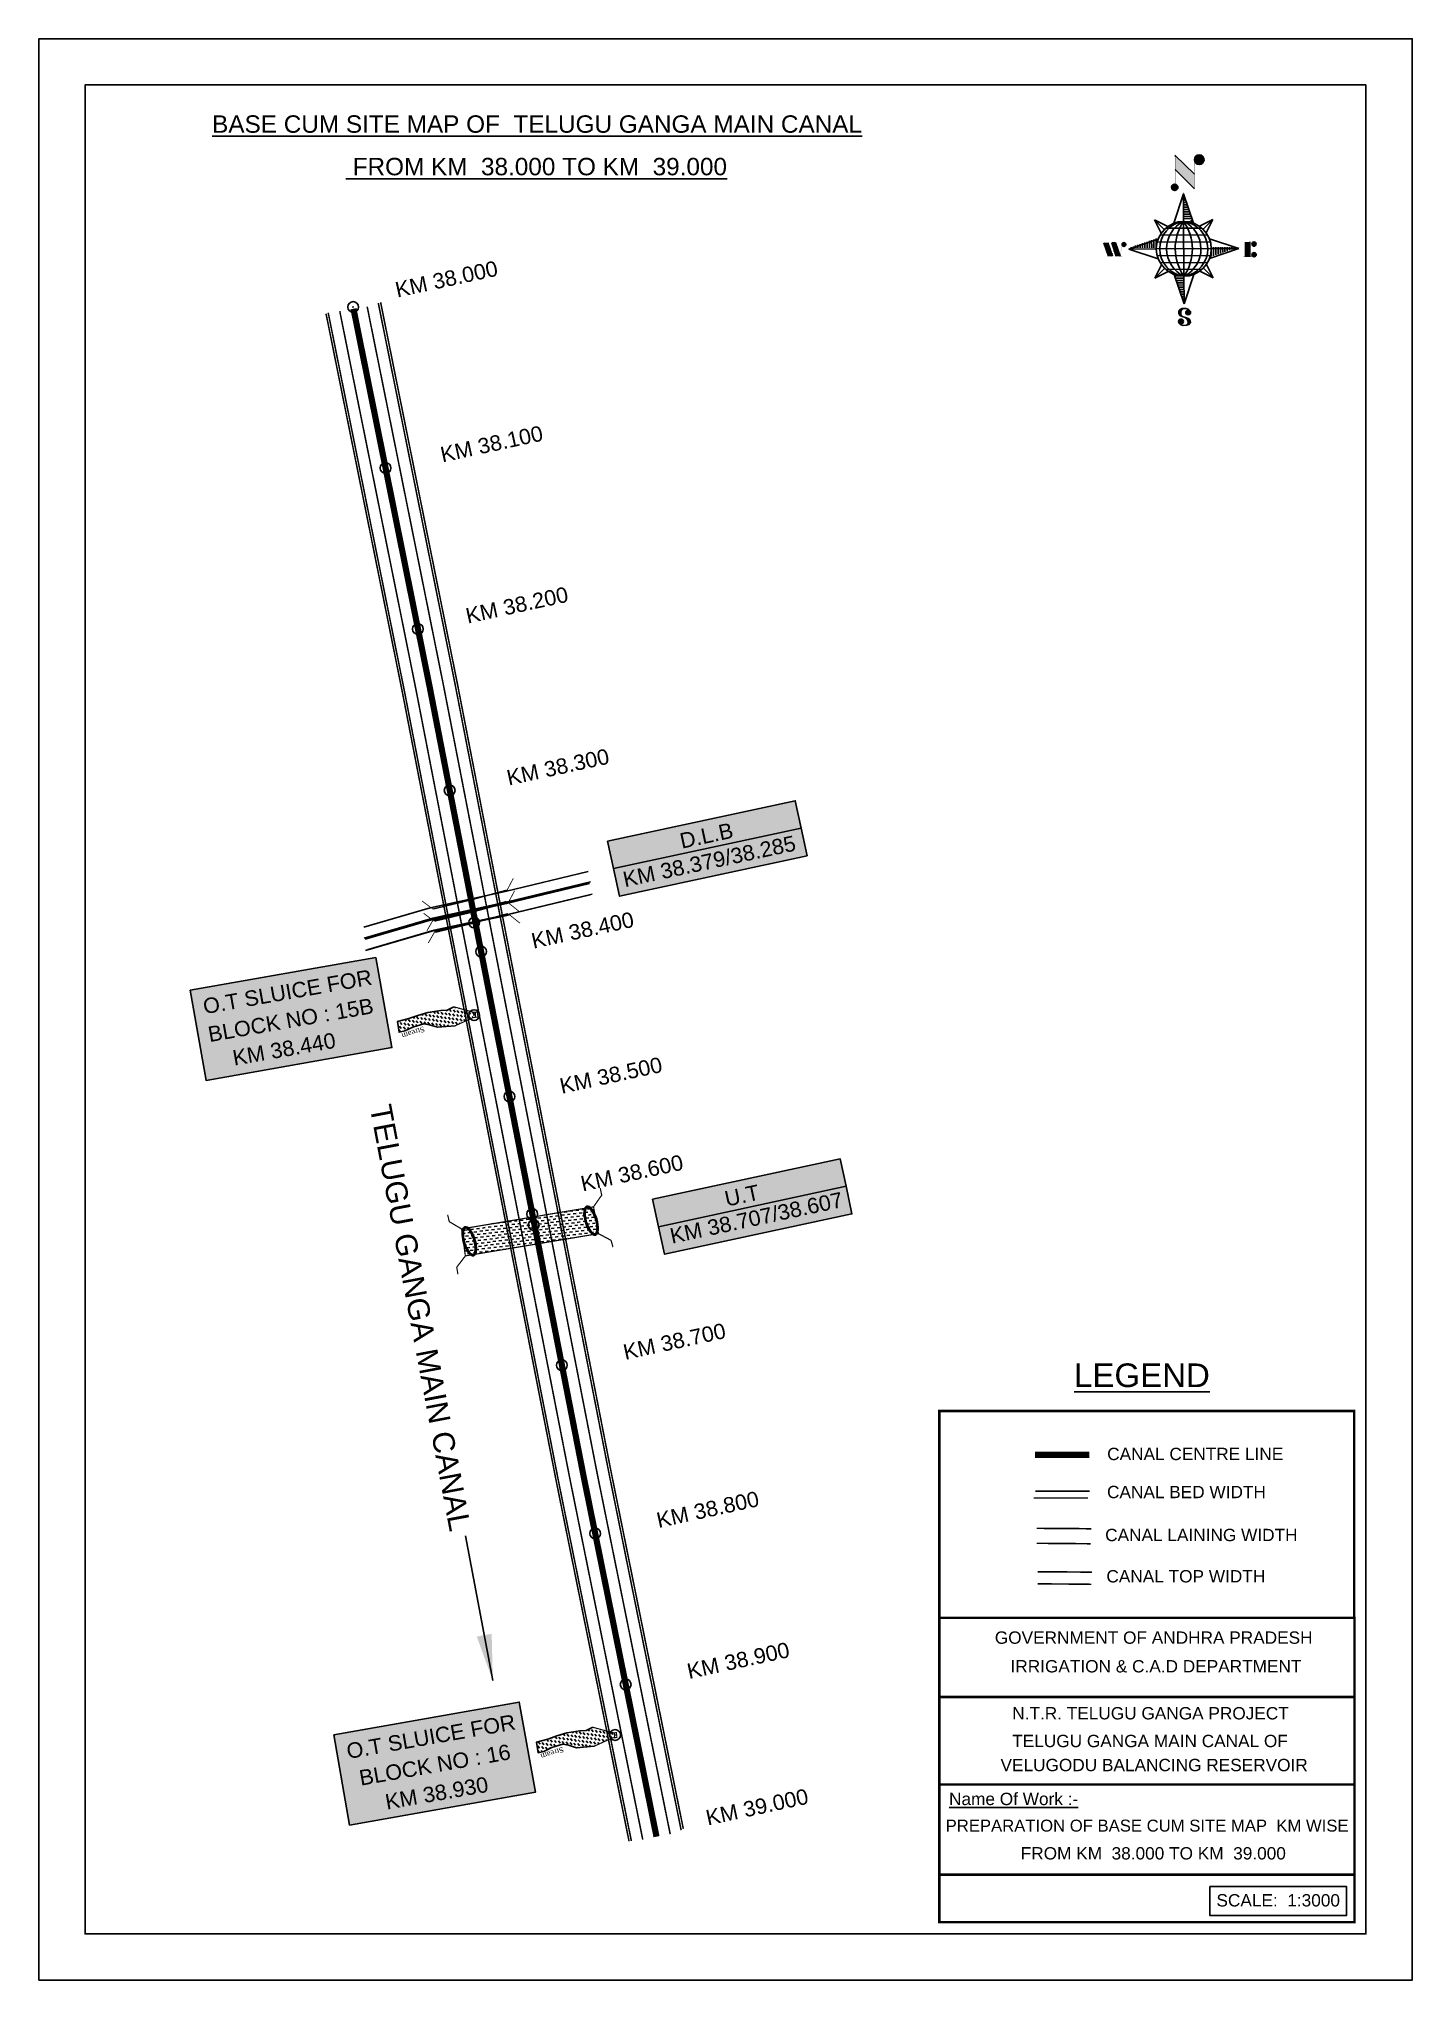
# Model space of a CAD drawing. Header units: inches. Extents: x 264601 to 265492, y 1727951 to 1729211.
import ezdxf

# ---------------------------------------------------------------- set-up
doc = ezdxf.new("R2010")
doc.units = ezdxf.units.IN
doc.header["$MEASUREMENT"] = 0
doc.header["$PDMODE"] = 32
doc.header["$PDSIZE"] = 7
doc.linetypes.add('ACAD_ISO02W100', pattern=[15, 12, -3])
for name, color, linetype in [('AQUADUCT', 1, 'Continuous'), ('bed with', 5, 'Continuous'), ('bord', 1, 'Continuous'), ('cahnige', 7, 'Continuous'), ('canal', 1, 'Continuous'), ('CARTTRACK', 30, 'ACAD_ISO02W100'), ('chainage', 7, 'Continuous'), ('FRAME 025', 7, 'Continuous'), ('laying', 4, 'Continuous'), ('lining', 4, 'Continuous'), ('OT', 7, 'Continuous'), ('ROAD', 6, 'Continuous'), ('SLB', 11, 'Continuous'), ('STREAM', 4, 'Continuous'), ('Stu coo', 3, 'Continuous'), ('TEXT', 7, 'Continuous'), ('top of bund', 1, 'Continuous'), ('UT', 173, 'ACAD_ISO02W100'), ('V', 6, 'Continuous'), ('ZSTU', 7, 'Continuous')]:
    doc.layers.add(name, color=color, linetype=linetype)
doc.styles.add('5mm', font='times.ttf', dxfattribs={"height": 3})
doc.styles.get("Standard").update_dxf_attribs({"font": 'arial.ttf'})
doc.dimstyles.get("Standard").update_dxf_attribs({"dimtxt": 0.18, "dimasz": 0.18, "dimexe": 0.18, "dimexo": 0.0625, "dimgap": 0.09, "dimtad": 0, "dimtih": 1, "dimtoh": 1, "dimdec": 4, "dimzin": 0, "dimdsep": 46, "dimtxsty": 'Standard', "dimcen": 0.09, "dimadec": 0, "dimazin": 0, "dimtfac": 1, "dimtdec": 4, "dimtofl": 0, "dimtmove": 0, "dimatfit": 3, "dimfxl": 1, "dimtolj": 1, "dimtzin": 0, "dimarcsym": 0})
pattern_1 = [(267.297113149, (-8720374.938, 50637915.138), (10.5367255337, -0.497431438), [])]
pattern_2 = [(357.297113149, (-8720374.938, 50637915.138), (0.497431438, 10.5367255337), [])]

# ---------------------------------------------------------------- blocks, each defined once
blk = doc.blocks.new('FGDFGDFG6YURT')
at = {"layer": 'ROAD', "color": 1, "linetype": 'Continuous', "lineweight": 25}
for points in [[(386103.53, 1482907.42, 0), (386134.49, 1482913.05, 0), (386162.33, 1482917.43, 0), (386187.04, 1482923.15, 0)], [(386104.35, 1482907.67, 0), (386135.27, 1482913.29, 0), (386163.2, 1482917.69, 0), (386188.04, 1482923.43, 0)], [(386104.24, 1482903.53, 0), (386135.16, 1482909.15, 0), (386163.09, 1482913.55, 0), (386187.93, 1482919.3, 0)]]:
    blk.add_polyline3d(points, dxfattribs=at)
at = {"layer": 'SLB'}
for points, const_width in [([(386134.59, 1482913.4), (386134.24, 1482913.41), (386130.63, 1482916.64)], 0.3), ([(386134.59, 1482913.4), (386148.24, 1482915.45), (386161.82, 1482917.9)], 0.5), ([(386161.99, 1482918.19), (386148.41, 1482915.73), (386134.91, 1482912.87)], 0.5), ([(386161.82, 1482917.9), (386162.17, 1482917.94), (386164.81, 1482922)], 0.3), ([(386134.8, 1482908.74), (386134.45, 1482908.69), (386131.94, 1482904.55)], 0.3), ([(386161.88, 1482914.05), (386148.3, 1482911.6), (386134.8, 1482908.74)], 0.5), ([(386161.88, 1482914.05), (386162.23, 1482914.04), (386165.93, 1482910.93)], 0.3)]:
    blk.add_lwpolyline(points, dxfattribs=dict(at, const_width=const_width))
blk = doc.blocks.new('VBVB')
at = {"layer": 'STREAM'}
h = blk.add_hatch(dxfattribs=at)
h.set_pattern_fill('DASH', color=256, scale=10, style=0)
h.set_pattern_definition([(0, (17867.8837, -28501.71), (1.25, 1.25), [1.25, -1.25])])
h.paths.add_polyline_path([(380095.96, 1497774.98), (380098.87, 1497780.21), (380100.45, 1497784.62), (380101.78, 1497788.77), (380103.77, 1497793.59), (380099.53, 1497795.92), (380098.45, 1497793.51), (380097.62, 1497789.6), (380096.96, 1497787.69), (380095.79, 1497784.7), (380093.88, 1497782.96), (380090.89, 1497780.8), (380086.57, 1497773.96), (380084.6, 1497765.18), (380084.08, 1497764.33), (380085.94, 1497763.15), (380086.57, 1497763.83), (380093.72, 1497769.3), (380094.46, 1497772.65)])
at = {"layer": 'OT', "const_width": 0.5}
blk.add_lwpolyline([(380084.6, 1497765.18), (380084.07, 1497764.33), (380083.55, 1497763.48), (380085.4, 1497762.31), (380085.94, 1497763.15), (380084.08, 1497764.33), (380085.94, 1497763.15), (380086.57, 1497763.83), (380093.72, 1497769.3), (380086.57, 1497763.83), (380085.94, 1497763.15), (380084.08, 1497764.33), (380084.6, 1497765.18), (380086.57, 1497773.96)], dxfattribs=at)
at = {"layer": 'STREAM'}
blk.add_lwpolyline([(380086.57, 1497773.96), (380090.89, 1497780.8), (380093.88, 1497782.96), (380095.79, 1497784.7), (380096.96, 1497787.69), (380097.62, 1497789.6), (380098.45, 1497793.51), (380099.53, 1497795.92), (380103.77, 1497793.59), (380101.78, 1497788.77), (380100.45, 1497784.62), (380098.87, 1497780.21), (380095.96, 1497774.98), (380094.46, 1497772.65), (380093.72, 1497769.3)], dxfattribs=at)
at = {"layer": 'cahnige', "style": '5mm'}
blk.add_text('Stream', height=2.5, rotation=71.17434, dxfattribs=at).set_placement((380095, 1497785.49))
blk = doc.blocks.new('GGF')
at = {"layer": 'STREAM'}
h = blk.add_hatch(dxfattribs=at)
h.set_pattern_fill('DASH', color=256, scale=10, angle=-6.08273, style=0)
h.set_pattern_definition([(353.91726508, (-115347.3726, 1016.3876), (1.3754179499, 1.1105068496), [1.25, -1.25])])
h.paths.add_polyline_path([(406186.84, 1485623.89), (406186.34, 1485618.17), (406185.83, 1485612.44), (406242.6, 1485608.9), (406242.86, 1485614.64), (406243.12, 1485620.38)])
at = {"layer": 'laying', "linetype": 'ByBlock', "extrusion": (0, 0, -1)}
for centre in [(406188.83, 1485618.1), (406240.81, 1485614.96)]:
    blk.add_ellipse(centre, major_axis=(0.4, -6.37), ratio=0.388717, dxfattribs=at)
at = {"layer": 'laying', "linetype": 'ByBlock'}
for points in [[(406189.2, 1485612.24), (406189.13, 1485612.23), (406189.05, 1485612.25), (406188.86, 1485612.32), (406188.75, 1485612.39), (406188.51, 1485612.61), (406188.38, 1485612.76), (406187.99, 1485613.32), (406187.73, 1485613.86), (406187.29, 1485615.15), (406187.11, 1485615.9), (406186.88, 1485617.49), (406186.82, 1485618.32), (406186.84, 1485619.93), (406186.91, 1485620.71), (406187.17, 1485622.07), (406187.36, 1485622.65), (406187.71, 1485623.36), (406187.86, 1485623.57), (406188.11, 1485623.82), (406188.22, 1485623.89), (406188.4, 1485623.96), (406188.47, 1485623.97), (406188.64, 1485623.95), (406188.74, 1485623.91), (406188.98, 1485623.76), (406189.11, 1485623.64), (406189.38, 1485623.32), (406189.52, 1485623.11), (406189.95, 1485622.33), (406190.22, 1485621.61), (406190.62, 1485619.96), (406190.76, 1485619.04), (406190.86, 1485617.19), (406190.83, 1485616.26), (406190.61, 1485614.61), (406190.43, 1485613.88), (406190.06, 1485613.02), (406189.9, 1485612.77), (406189.63, 1485612.45), (406189.52, 1485612.35), (406189.34, 1485612.26), (406189.27, 1485612.24), (406189.2, 1485612.24)], [(406241.18, 1485609.1), (406241.11, 1485609.1), (406241.03, 1485609.11), (406240.84, 1485609.19), (406240.73, 1485609.26), (406240.49, 1485609.47), (406240.36, 1485609.62), (406239.97, 1485610.18), (406239.7, 1485610.72), (406239.26, 1485612.02), (406239.09, 1485612.77), (406238.86, 1485614.35), (406238.8, 1485615.19), (406238.82, 1485616.8), (406238.89, 1485617.57), (406239.15, 1485618.93), (406239.34, 1485619.51), (406239.69, 1485620.22), (406239.84, 1485620.43), (406240.09, 1485620.69), (406240.19, 1485620.75), (406240.37, 1485620.83), (406240.44, 1485620.83), (406240.62, 1485620.81), (406240.72, 1485620.78), (406240.95, 1485620.62), (406241.08, 1485620.51), (406241.36, 1485620.18), (406241.5, 1485619.98), (406241.93, 1485619.19), (406242.2, 1485618.47), (406242.6, 1485616.82), (406242.73, 1485615.9), (406242.84, 1485614.05), (406242.81, 1485613.12), (406242.59, 1485611.47), (406242.4, 1485610.74), (406242.03, 1485609.88), (406241.88, 1485609.63), (406241.61, 1485609.31), (406241.49, 1485609.22), (406241.31, 1485609.12), (406241.25, 1485609.11), (406241.18, 1485609.1)]]:
    blk.add_open_spline(points, degree=3, knots=[0, 0, 0, 0, 0.189072, 0.189072, 0.378144, 0.378144, 0.567217, 0.567217, 0.964238, 0.964238, 1.36126, 1.36126, 1.758281, 1.758281, 2.155303, 2.155303, 2.552324, 2.552324, 2.807761, 2.807761, 3.01244, 3.01244, 3.217119, 3.217119, 3.421798, 3.421798, 3.626477, 3.626477, 3.831155, 3.831155, 4.280923, 4.280923, 4.73069, 4.73069, 5.180458, 5.180458, 5.630225, 5.630225, 5.896844, 5.896844, 6.112115, 6.112115, 6.283185, 6.283185, 6.283185, 6.283185], dxfattribs=at)
at = {"layer": 'UT', "ltscale": 0.2, "const_width": 0.5}
for points in [[(406181.01, 1485605.63), (406181.2, 1485608.62), (406185.83, 1485612.44), (406186.34, 1485618.17), (406186.84, 1485623.89), (406182.49, 1485628.03), (406182.47, 1485631.03)], [(406186.84, 1485623.89), (406243.12, 1485620.38)], [(406247.66, 1485627.39), (406247.59, 1485624.39), (406243.12, 1485620.38), (406242.86, 1485614.64), (406242.6, 1485608.9), (406247.12, 1485604.95), (406247.26, 1485601.95)], [(406185.83, 1485612.44), (406242.6, 1485608.9)]]:
    blk.add_lwpolyline(points, dxfattribs=at)
blk = doc.blocks.new('*X5')
at = {"color": 0, "linetype": 'Continuous'}
for p, q in [((6321.6, 240.5), (6322.3, 241.2)), ((6321.6, 240.3), (6322.3, 241)), ((6321.6, 240.1), (6322.3, 240.8)), ((6321.6, 239.9), (6322.4, 240.7)), ((6321.6, 239.8), (6322.4, 240.6)), ((6321.6, 239.6), (6322.5, 240.5)), ((6321.6, 239.4), (6322.5, 240.3)), ((6321.6, 239.2), (6322.6, 240.2)), ((6321.7, 239.1), (6322.6, 240.1)), ((6321.8, 240.8), (6322.4, 241.4)), ((6321.8, 239), (6322.7, 240)), ((6321.8, 239), (6322.8, 239.9)), ((6321.9, 238.9), (6322.9, 239.8)), ((6322, 238.8), (6323, 239.7)), ((6322.1, 241.3), (6322.4, 241.6)), ((6322.1, 238.7), (6323.1, 239.6)), ((6322.2, 238.6), (6323.1, 239.6)), ((6322.3, 238.5), (6323.2, 239.5)), ((6322.4, 238.5), (6323.3, 239.4)), ((6322.5, 238.4), (6323.4, 239.3)), ((6322.7, 238.4), (6323.6, 239.3)), ((6322.8, 238.3), (6323.7, 239.2)), ((6322.9, 238.3), (6323.8, 239.1)), ((6323.1, 238.2), (6323.9, 239.1)), ((6323.2, 238.2), (6324, 239)), ((6323.3, 238.2), (6324.2, 239)), ((6323.5, 238.1), (6324.3, 238.9)), ((6323.7, 238.1), (6324.4, 238.9)), ((6323.8, 238.1), (6324.6, 238.8)), ((6324.1, 238.2), (6324.7, 238.8)), ((6324.3, 238.3), (6324.9, 238.8)), ((6324.6, 238.3), (6325.1, 238.8)), ((6324.8, 238.4), (6325.2, 238.8)), ((6325.1, 238.5), (6325.4, 238.8)), ((6325.4, 238.6), (6325.6, 238.8))]:
    blk.add_line(p, q, dxfattribs=at)
blk = doc.blocks.new('*X4')
at = {"color": 0, "linetype": 'Continuous'}
for p, q in [((6324.4, 240.3), (6324.5, 240.4)), ((6324.6, 240.3), (6324.8, 240.5)), ((6324.7, 240.2), (6325, 240.5)), ((6324.8, 240.2), (6325.2, 240.6)), ((6325, 240.1), (6325.5, 240.6)), ((6325.1, 240.1), (6325.6, 240.6)), ((6325.2, 240), (6325.8, 240.6)), ((6325.3, 240), (6326, 240.6)), ((6325.4, 239.9), (6326.1, 240.6)), ((6325.5, 239.8), (6326.2, 240.5)), ((6325.6, 239.8), (6326.3, 240.5)), ((6325.7, 239.7), (6326.5, 240.4)), ((6325.9, 239.6), (6326.6, 240.3)), ((6326, 239.5), (6326.7, 240.3)), ((6326, 239.4), (6326.8, 240.2)), ((6326.1, 239.3), (6327, 240.2)), ((6326.2, 239.3), (6327.1, 240.1)), ((6326.3, 239.2), (6327.1, 240)), ((6326.4, 239.1), (6327.2, 239.9)), ((6326.5, 239), (6327.3, 239.8)), ((6326.5, 238.9), (6327.4, 239.7)), ((6326.6, 238.8), (6327.5, 239.6)), ((6326.7, 238.7), (6327.5, 239.5)), ((6326.8, 238.6), (6327.6, 239.4)), ((6326.8, 238.5), (6327.7, 239.3)), ((6326.8, 236.5), (6327.4, 237)), ((6326.9, 238.3), (6327.8, 239.2)), ((6326.9, 238.2), (6327.9, 239.1)), ((6326.9, 236.8), (6327.6, 237.4)), ((6327, 238.1), (6327.8, 239)), ((6327, 237.9), (6327.8, 238.8)), ((6327, 237.8), (6327.8, 238.6)), ((6327, 237.6), (6327.8, 238.4)), ((6327, 237.4), (6327.8, 238.2)), ((6327, 237.3), (6327.8, 238)), ((6327, 237.1), (6327.8, 237.9))]:
    blk.add_line(p, q, dxfattribs=at)
blk = doc.blocks.new('H')
at = {"layer": 'bord', "extrusion": (0.000427885, 0.004792, 0.999988)}
h = blk.add_hatch(dxfattribs=at)
h.set_pattern_fill('LINE', color=8, scale=84.387686, angle=-2.70289, style=0)
h.set_pattern_definition(pattern_2)
h.paths.add_polyline_path([(-492.5, 785.6, -0.090992), (-448, 775.2), (-486.5, 912)])
h = blk.add_hatch(dxfattribs=at)
h.set_pattern_fill('LINE', color=8, scale=84.387686, angle=-92.70289, style=0)
h.set_pattern_definition(pattern_1)
h.paths.add_polyline_path([(-624.9, 665.1, -0.090992), (-614.5, 709.6), (-751.3, 671.1)])
h = blk.add_hatch(dxfattribs=at)
h.set_pattern_fill('LINE', color=8, scale=84.387686, angle=-92.70289, style=0)
h.set_pattern_definition(pattern_1)
h.paths.add_polyline_path([(-245.6, 647.2), (-372, 653.2, -0.090992), (-382.4, 608.7)])
h = blk.add_hatch(dxfattribs=at)
h.set_pattern_fill('LINE', color=8, scale=84.387686, angle=-2.70289, style=0)
h.set_pattern_definition(pattern_2)
h.paths.add_polyline_path([(-504.4, 532.7, -0.090992), (-548.9, 543.1), (-510.4, 406.3)])
for p, q in [((-516.2, 1087.1, -1217.1), (-431.5, 994, -1216.7)), ((-519.4, 1020.4, -1216.8), (-434.7, 927.3, -1216.4)), ((-538.3, 773.7, -1215.6), (-487, 906.2, -1216.3)), ((-487, 906.2, -1216.3), (-493, 779.8, -1215.7)), ((-487, 906.2, -1216.3), (-448.5, 769.4, -1215.7)), ((-626.7, 793.8, -1215.7), (-566.8, 760.2, -1215.6)), ((-626.7, 793.8, -1215.7), (-584.1, 747, -1215.5)), ((-598.9, 731, -1215.4), (-626.7, 793.8, -1215.7)), ((-421.3, 753.3, -1215.6), (-358.5, 781.1, -1215.7)), ((-358.5, 781.1, -1215.7), (-405.3, 738.5, -1215.5)), ((-358.5, 781.1, -1215.7), (-392.1, 721.2, -1215.4)), ((-864.7, 700.9, -1215.1), (-846.9, 637.7, -1214.9)), ((-846.9, 700.1, -1215.1), (-829.1, 636.9, -1214.9)), ((-829.1, 699.2, -1215.2), (-811.3, 636, -1214.9)), ((-829.1, 699.2, -1215.2), (-811.3, 698.4, -1215.2)), ((-811.3, 698.4, -1215.2), (-793.5, 635.2, -1214.9)), ((-751.8, 665.3, -1215), (-615, 703.8, -1215.3)), ((-751.8, 665.3, -1215), (-625.4, 659.3, -1215)), ((-619.3, 614, -1214.8), (-751.8, 665.3, -1215)), ((-246.1, 641.4, -1215.1), (-382.9, 602.9, -1214.9)), ((-378.6, 692.6, -1215.3), (-246.1, 641.4, -1215.1)), ((-372.5, 647.4, -1215.1), (-246.1, 641.4, -1215.1)), ((-213.5, 669.3, -1215.3), (-216.7, 600.8, -1214.9)), ((-197.2, 599.9, -1214.9), (-193.9, 668.4, -1215.3)), ((-639.4, 525.6, -1214.4), (-605.8, 585.5, -1214.7)), ((-639.4, 525.6, -1214.4), (-592.6, 568.1, -1214.6)), ((-576.6, 553.3, -1214.6), (-639.4, 525.6, -1214.4)), ((-510.9, 400.5, -1213.9), (-549.4, 537.2, -1214.5)), ((-371.2, 512.9, -1214.5), (-431.1, 546.5, -1214.6)), ((-371.2, 512.9, -1214.5), (-413.8, 559.7, -1214.7)), ((-399, 575.7, -1214.7), (-371.2, 512.9, -1214.5)), ((-459.6, 533, -1214.5), (-510.9, 400.5, -1213.9)), ((-504.9, 526.9, -1214.5), (-510.9, 400.5, -1213.9))]:
    blk.add_line(p, q, dxfattribs=at)
at = {"layer": 'bord', "color": 8, "linetype": 'ByBlock', "extrusion": (0.000427885, 0.004792, 0.999988)}
for p, q in [((-386.5, 711.4, -1215.4), (-605.5, 721.7, -1215.4)), ((-410.8, 744.2, -1215.5), (-578.1, 752.1, -1215.5)), ((-493, 779.8, -1215.7), (-504.9, 526.9, -1214.5)), ((-372.5, 647.4, -1215.1), (-625.4, 659.3, -1215)), ((-378, 615.9, -1214.9), (-622.9, 627.5, -1214.9)), ((-375, 679.2, -1215.3), (-619.9, 690.7, -1215.2)), ((-392.4, 584.9, -1214.8), (-611.4, 595.3, -1214.7)), ((-419.8, 554.6, -1214.6), (-587.1, 562.5, -1214.6))]:
    blk.add_line(p, q, dxfattribs=at)
at = {"layer": 'bord', "extrusion": (0.000427885, 0.004792, 0.999988), "elevation": -1212.1}
for points, const_width in [([(-522, 959.6), (-515.7, 1092.9)], 1.61), ([(-434.2, 933.1), (-427.9, 1066.5)], 1.61), ([(-870.1, 707), (-846.4, 705.9)], 0.642), ([(-828.6, 642.7), (-855.2, 643.9)], 0.642), ([(-828.6, 642.7), (-821, 678)], 0.642), ([(-810.8, 641.8), (-784.1, 640.6)], 0.642), ([(-793, 641), (-781.6, 693.9)], 0.642), ([(-222.7, 675.6), (-173.8, 673.3)], 0.706), ([(-194.8, 644.8), (-185, 644.4)], 0.706), ([(-177.1, 604.8), (-226, 607.1)], 0.706)]:
    blk.add_lwpolyline(points, dxfattribs=dict(at, const_width=const_width))
for points, const_width in [([(-413.7, 1073.1, 1), (-397.6, 1057.7, 1)], 22.3), ([(-530.3, 949.5, 1), (-519.6, 939.3, 1)], 14.8), ([(-775.9, 696.6, 1), (-769.5, 690.4, 1)], 8.9), ([(-177.8, 666.9, 1), (-170.8, 660.1, 1)], 9.79), ([(-180.1, 618, 1), (-173.1, 611.2, 1)], 9.79), ([(-489.8, 361.7, 1), (-498.1, 369.1, 1)], 11.1), ([(-525.2, 321.6, 1), (-533.4, 328.9, 1)], 11.1)]:
    blk.add_lwpolyline(points, format="xyb", close=True, dxfattribs=dict(at, const_width=const_width))
for points in [[(-537, 317.4), (-530.7, 310.5), (-519.8, 306.8), (-504.9, 306.9), (-493.9, 310), (-486.3, 317.7), (-486.5, 325.8), (-490.6, 333.3), (-493.5, 336.2), (-502.8, 340.9), (-522.5, 347.3), (-530.4, 351.6), (-533.7, 354.6), (-537.4, 362.6), (-537, 373.4), (-530, 380.7), (-520, 384.1), (-503.5, 384.2), (-492.5, 379.9), (-487.1, 373.3)], [(-522.5, 347.6), (-526.2, 353.8), (-527.8, 360.6), (-527.9, 370.6), (-525.9, 375.5), (-521.3, 381.2), (-514.5, 384.4)], [(-504.9, 306.9), (-499, 312.4), (-497, 319.4), (-497.5, 326.5), (-501.2, 335.4), (-509.2, 343.2)]]:
    blk.add_lwpolyline(points, dxfattribs=at)
at = {"layer": 'bord', "extrusion": (0.000427885, 0.004792, 0.999988)}
for centre, radius in [((-405.6, 1065.4, -1212.1), 22.3), ((-525, 944.4, -1212.1), 14.8), ((-498.4, 659.1, -1212.1), 126.6), ((-772.7, 693.5, -1212.1), 8.9), ((-174.3, 663.5, -1212.1), 9.79), ((-176.6, 614.6, -1212.1), 9.79), ((-494, 365.4, -1212.1), 11.1), ((-529.3, 325.2, -1212.1), 11.1)]:
    blk.add_circle(centre, radius, dxfattribs=at)
at = {"layer": 'bord', "color": 8, "linetype": 'ByBlock', "extrusion": (0.000427885, 0.004792, 0.999988)}
for centre, radius, start, end in [((-481.5, 658.3, -1212.1), 127.7, 94.92536, 259.66906), ((-436.8, 656.2, -1212.1), 140.8, 113.28644, 241.30798), ((-315.9, 650.5, -1212.1), 222.3, 142.58916, 212.00526), ((-560.1, 662.1, -1212.1), 140.8, 293.28644, 61.30798), ((-681, 667.8, -1212.1), 222.3, 322.58916, 32.00526), ((-515.4, 659.9, -1212.1), 127.7, 274.92536, 79.66906)]:
    blk.add_arc(centre, radius, start, end, dxfattribs=at)
at = {"layer": 'bord', "extrusion": (0.000427885, 0.004792, 0.999988)}
for points in [[(-515.7, 1092.9, -1212.1), (-431, 999.8, -1212.1), (-518.9, 1026.2, -1212.1), (-434.2, 933.1, -1212.1)], [(-864.1, 706.7, -1212.1), (-846.4, 705.9, -1212.1), (-846.3, 643.5, -1212.1), (-828.6, 642.7, -1212.1)], [(-828.6, 705, -1212.1), (-810.8, 704.2, -1212.1), (-810.8, 641.8, -1212.1), (-793, 641, -1212.1)], [(-193.4, 674.2, -1212.1), (-196.6, 605.7, -1212.1), (-213, 675.1, -1212.1), (-216.2, 606.7, -1212.1)]]:
    blk.add_solid(points, dxfattribs=at)
at = {"layer": 'bord', "extrusion": (0.000427885, 0.004792, 0.999988), "xscale": 7.977342409717546, "yscale": 7.977342408231451, "zscale": 7.977342408476333, "rotation": 138.0840426661453}
for name, p in [('*X4', (38300.5, -31929.4, -1212.1)), ('*X5', (38314.4, -31950.9, -1212.1))]:
    blk.add_blockref(name, p, dxfattribs=at)

msp = doc.modelspace()

# ---------------------------------------------------------------- hatches: boundary and pattern name
at = {"layer": 'V'}
for points in [[(264699.3, 1728593.5), (264819.7, 1728614.7), (264830.1, 1728556.2), (264709.6, 1728534.9)], [(264792.4, 1728110.1), (264912.8, 1728131.4), (264923.2, 1728072.9), (264802.7, 1728051.6)]]:
    msp.add_hatch(color=2, dxfattribs=at).paths.add_polyline_path(points)
at = {"layer": 'ZSTU'}
h = msp.add_hatch(color=135, dxfattribs=at)
h.set_gradient(color1=(141, 177, 78), color2=(107, 135, 59), one_color=1, tint=0.38, name='CYLINDER')
h.paths.add_polyline_path([(264970.1, 1728690.2), (264974, 1728672.4), (265095.7, 1728698.6), (265091.8, 1728716.4)])
h.paths.add_polyline_path([(265016.3, 1728682.4), (265055.3, 1728690.8), (265052.1, 1728705.4), (265013.1, 1728697)], flags=24)
h = msp.add_hatch(color=252, dxfattribs=at)
h.set_gradient(color1=(167, 88, 159), color2=(127, 67, 121), one_color=1, tint=0.38, name='CYLINDER')
h.paths.add_polyline_path([(265099.5, 1728680.7), (265095.7, 1728698.6), (264974, 1728672.4), (264977.8, 1728654.5)])
h.paths.add_polyline_path([(264979.4, 1728657.1), (265096.1, 1728682.1), (265092.8, 1728697.3), (264976.1, 1728672.2)], flags=24)
h = msp.add_hatch(color=135, dxfattribs=at)
h.set_gradient(color1=(141, 177, 78), color2=(107, 135, 59), one_color=1, tint=0.38, name='CYLINDER')
h.paths.add_polyline_path([(264999.3, 1728457.8), (265003.1, 1728440), (265124.8, 1728466.2), (265121, 1728484)])
h.paths.add_polyline_path([(265045.4, 1728449.8), (265072.4, 1728455.6), (265069.2, 1728470.5), (265042.2, 1728464.7)], flags=24)
h = msp.add_hatch(color=252, dxfattribs=at)
h.set_gradient(color1=(167, 88, 159), color2=(127, 67, 121), one_color=1, tint=0.38, name='CYLINDER')
h.paths.add_polyline_path([(265128.6, 1728448.3), (265124.8, 1728466.2), (265003.1, 1728440), (265007, 1728422.1)])
h.paths.add_polyline_path([(265009.9, 1728425.6), (265126.5, 1728450.7), (265123.3, 1728465.9), (265006.6, 1728440.8)], flags=24)

# ---------------------------------------------------------------- linework, layer by layer
at = {"linetype": 'ByBlock'}
for points in [[(264601.1, 1727951), (264601.1, 1729211), (265492.1, 1729211), (265492.1, 1727951)], [(265462.1, 1729181), (265462.1, 1727981), (264631.1, 1727981), (264631.1, 1729181)]]:
    msp.add_lwpolyline(points, close=True, dxfattribs=at)
for p in [(264805, 1729036.9), (264826, 1728932.4), (264847, 1728827.9), (264867.6, 1728723.2), (264888, 1728618.6), (264906.4, 1728524.5), (264921.2, 1728448.2), (264940.4, 1728350.1), (264962, 1728240.9), (264981.8, 1728142.9)]:
    msp.add_point(p)
at = {"color": 2}
for p in [(264883.5, 1728637.4), (264883.5, 1728577.3), (264922.1, 1728441.1), (264974.9, 1728110.1)]:
    msp.add_point(p, dxfattribs=at)
at = {"layer": 'bed with', "const_width": 1}
for points in [[(264814.1, 1729037.1), (264863.6, 1728791.3), (264893, 1728640.3), (264963.2, 1728280.4), (265010.7, 1728045.7)], [(264796.3, 1729034.2), (264845.9, 1728787.8), (264875.2, 1728636.8), (264945.5, 1728276.9), (264992.9, 1728042.2)], [(265282.8, 1728268.3), (265279.6, 1728268.3), (265247.5, 1728268.3)], [(265281.7, 1728263.9), (265279.6, 1728263.9), (265246.8, 1728263.9), (265246.6, 1728263.9)]]:
    msp.add_lwpolyline(points, dxfattribs=at)
at = {"layer": 'canal', "color": 6, "const_width": 4}
for points in [[(265282.6, 1728291.9), (265280, 1728291.9), (265247.4, 1728291.9)], [(265247.4, 1728291.9), (265282.6, 1728291.9)]]:
    msp.add_lwpolyline(points, dxfattribs=at)
at = {"layer": 'FRAME 025', "lineweight": -3, "const_width": 1.64}
for points in [[(265185.3, 1728320.4), (265454.4, 1728320.4), (265454.4, 1728186.1), (265185.3, 1728186.1)], [(265185.3, 1728186.1), (265454.7, 1728186.1), (265454.7, 1727988.6), (265185.3, 1727988.6)]]:
    msp.add_lwpolyline(points, close=True, dxfattribs=at)
for points in [[(265185.3, 1728134.8), (265454.7, 1728134.8)], [(265185.3, 1728078), (265454.7, 1728078)], [(265185.3, 1728019.4), (265454.7, 1728019.4)]]:
    msp.add_lwpolyline(points, dxfattribs=at)
at = {"layer": 'lining', "const_width": 1}
for points in [[(264821.3, 1729039.6), (264821.3, 1729039.6)], [(264821.3, 1729039.5), (264871, 1728792.7), (264900.3, 1728641.7), (264970.6, 1728281.8), (265017.8, 1728048.3)], [(264788.8, 1729033.2), (264838.5, 1728786.3), (264867.8, 1728635.4), (264938.1, 1728275.4), (264985.5, 1728041.3)], [(265248.5, 1728244.2), (265273.2, 1728244.1), (265283.9, 1728243.9)], [(265248.5, 1728234.5), (265275.3, 1728234.3), (265283.4, 1728234.2)]]:
    msp.add_lwpolyline(points, dxfattribs=at)
at = {"layer": 'top of bund', "const_width": 1}
for points in [[(264822.8, 1729040), (264872.5, 1728793), (264901.8, 1728642), (264972.1, 1728282.1), (265019.2, 1728049.2)], [(264787.4, 1729032.6), (264837.1, 1728786), (264866.4, 1728635.1), (264936.7, 1728275.1), (264984, 1728041.1)], [(265249, 1728216), (265273.6, 1728215.9), (265284.4, 1728215.7)], [(265284, 1728207.9), (265276.1, 1728208), (265249.2, 1728208.2)]]:
    msp.add_lwpolyline(points, dxfattribs=at)
at = {"layer": 'V', "color": 6, "const_width": 4}
msp.add_lwpolyline([(264805.2, 1729035.8), (264854.8, 1728789.5), (264884.1, 1728638.6), (264954.4, 1728278.6), (265001.8, 1728044.1)], dxfattribs=at)
at = {"layer": 'V', "color": 2}
for points in [[(264699.3, 1728593.5), (264819.7, 1728614.7), (264830.1, 1728556.2), (264709.6, 1728534.9)], [(264792.4, 1728110.1), (264912.8, 1728131.4), (264923.2, 1728072.9), (264802.7, 1728051.6)]]:
    msp.add_lwpolyline(points, close=True, dxfattribs=at)
at = {"layer": 'V', "color": 0}
msp.add_lwpolyline([(265360.8, 1728011.7), (265449.5, 1728011.7), (265449.5, 1727993), (265360.8, 1727993)], close=True, dxfattribs=at)
at = {"layer": 'ZSTU', "color": 135}
for points in [[(264970.1, 1728690.2), (265091.8, 1728716.4), (265095.7, 1728698.6), (264974, 1728672.4)], [(264999.3, 1728457.8), (265121, 1728484), (265124.8, 1728466.2), (265003.1, 1728440)]]:
    msp.add_lwpolyline(points, close=True, dxfattribs=at)
at = {"layer": 'ZSTU', "color": 252}
for points in [[(264974, 1728672.4), (265095.7, 1728698.6), (265099.5, 1728680.7), (264977.8, 1728654.5)], [(265003.1, 1728440), (265124.8, 1728466.2), (265128.6, 1728448.3), (265007, 1728422.1)]]:
    msp.add_lwpolyline(points, close=True, dxfattribs=at)

# ---------------------------------------------------------------- block references
at = {"layer": 'AQUADUCT', "color": 1, "xscale": 0.140803918402917, "yscale": 0.1408039184752852, "zscale": 0.1408039184379445, "rotation": 3.078330572958626}
msp.add_blockref('H', (265419, 1728986.6, 170.9), dxfattribs=at)
at = {"layer": 'CARTTRACK', "color": 3, "xscale": 1.439622272750784, "yscale": 1.439622273668647, "zscale": 1.439622273616309, "rotation": 127.1411116354992}
for p in [(2314088, 2594272.6), (2314178.2, 2593805)]:
    msp.add_blockref('VBVB', p, dxfattribs=at)
at = {"layer": 'laying', "color": 1, "linetype": 'ByBlock', "xscale": 1.760345254493476, "yscale": 1.76034525455907, "zscale": 1.760345254585044, "rotation": 183.2582332981057}
for p in [(795168.9, 4373503.3), (795169.8, 4373495.4)]:
    msp.add_blockref('FGDFGDFG6YURT', p, dxfattribs=at)
at = {"layer": 'laying', "color": 6, "linetype": 'ByBlock', "xscale": 1.539389527239642, "yscale": 1.539389526937157, "zscale": 1.539389526941385, "rotation": 13.07210476248432}
msp.add_blockref('GGF', (173055.5, -640675.6), dxfattribs=at)

# ---------------------------------------------------------------- texts
at = {"layer": 'chainage', "color": 0}
for s, p in [('KM 38.000', (264833.6, 1729043)), ('KM 38.100', (264862.9, 1728936)), ('KM 38.200', (264879.3, 1728831.4)), ('KM 38.300', (264905.9, 1728726.3)), ('KM 38.400', (264921.9, 1728620.4)), ('KM 38.500', (264940.3, 1728526.2)), ('KM 38.600', (264953.9, 1728462.8)), ('KM 38.700', (264981.5, 1728353.5)), ('KM 38.800', (265003.1, 1728244.4)), ('KM 38.900', (265022.9, 1728146.4)), ('KM 39.000', (265035.1, 1728051.3))]:
    msp.add_text(s, height=10, rotation=12.2989, dxfattribs=at).set_placement(p)
at = {"layer": 'chainage', "color": 1}
msp.add_text('TELUGU GANGA MAIN CANAL', height=14.042, rotation=280.667, dxfattribs=at).set_placement((264815.7, 1728517.8))
at = {"layer": 'chainage', "color": 0}
for s, height, p in [('%%ULEGEND', 15.34, (265272.7, 1728335.9)), ('CANAL CENTRE LINE', 8, (265294.2, 1728288.5)), ('CANAL BED WIDTH', 8, (265294.1, 1728263.8)), ('CANAL LAINING WIDTH', 8, (265292.9, 1728235.9)), ('CANAL TOP WIDTH', 8, (265293.7, 1728209.1)), ('GOVERNMENT OF ANDHRA PRADESH ', 8, (265221.3, 1728169.3)), ('IRRIGATION & C.A.D DEPARTMENT', 8, (265231.5, 1728150.7)), ('N.T.R. TELUGU GANGA PROJECT', 8, (265232.6, 1728120.2)), ('TELUGU GANGA MAIN CANAL OF', 8, (265232.6, 1728102.2)), (' VELUGODU BALANCING RESERVOIR', 8, (265221.9, 1728086.6)), ('%%UName Of Work :-', 8, (265191.6, 1728064.6)), ('PREPARATION OF BASE CUM SITE MAP  KM WISE', 7.743, (265189.4, 1728047.4)), (' FROM KM  38.000 TO KM  39.000', 8, (265235, 1728029.3)), ('SCALE:  1:3000', 8, (265365.1, 1727998.8))]:
    msp.add_text(s, height=height, dxfattribs=at).set_placement(p)
at = {"layer": 'Stu coo', "color": 0}
for s, p in [('D.L.B', (265018.2, 1728685.3)), ('KM 38.379/38.285', (264981.3, 1728660.3)), ('KM 38.707/38.607', (265011.8, 1728428.9)), ('U.T', (265047.3, 1728453))]:
    msp.add_text(s, height=10, rotation=12.1348, dxfattribs=at).set_placement(p)
at = {"layer": 'Stu coo', "color": 1}
for s, p in [('O.T SLUICE FOR ', (264708.6, 1728577.9)), (' BLOCK NO : 15B', (264708, 1728559.1)), ('KM 38.440', (264727.8, 1728544.5)), ('O.T SLUICE FOR ', (264801.7, 1728094.5)), (' BLOCK NO : 16', (264806.1, 1728076.5)), ('KM 38.930', (264826.8, 1728061.6))]:
    msp.add_text(s, height=10, rotation=10.0181, dxfattribs=at).set_placement(p)
at = {"layer": 'TEXT', "color": 0}
for s, p in [('%%UBASE CUM SITE MAP OF  TELUGU GANGA MAIN CANAL', (264713.5, 1729150)), ('%%U FROM KM  38.000 TO KM  39.000', (264800.3, 1729122.4))]:
    msp.add_text(s, height=11.294, dxfattribs=at).set_placement(p)

# ---------------------------------------------------------------- leaders
at = {"layer": 'chainage', "color": 1}
msp.add_leader([(264895.6, 1728145.4), (264877.8, 1728239.4)], dimstyle='Standard', override={"dimasz": 30, "dimgap": 0.09, "dimtad": 0}, dxfattribs=at)

doc.saveas('drawing.dxf')
